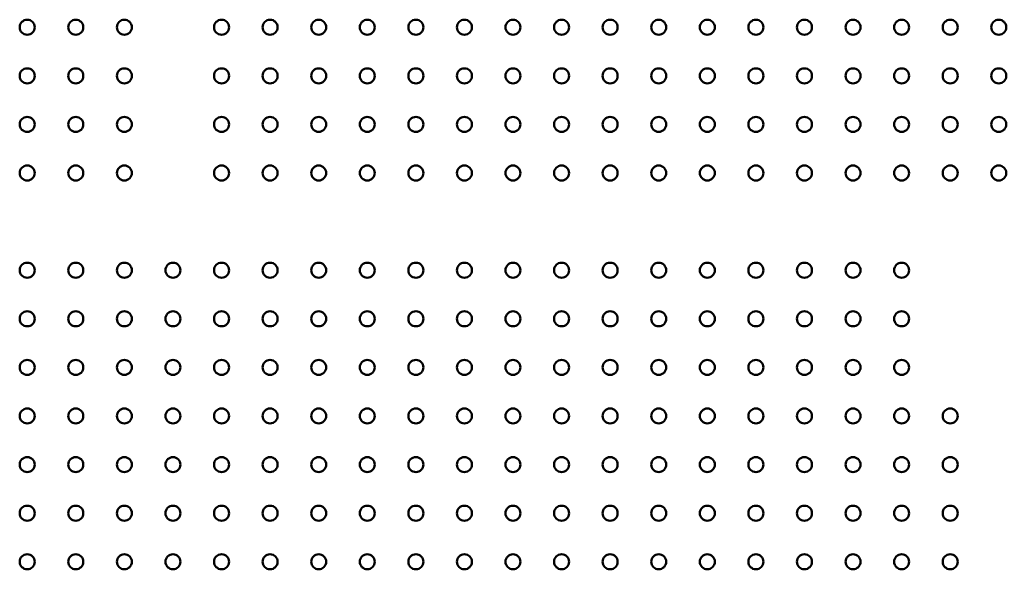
# Model space of a CAD drawing. Header units: inches. Extents: x 17 to 31, y 2 to 10.
# Drawn here: x 20.511 to 23.709, y 5.983 to 7.764 of the extents above; entities that cross this region are included whole.
import ezdxf

# ---------------------------------------------------------------- set-up
doc = ezdxf.new("R2010")
doc.units = ezdxf.units.IN
doc.header["$MEASUREMENT"] = 0
doc.layers.add('Visible', color=7, linetype='Continuous', lineweight=0)

# ---------------------------------------------------------------- blocks, each defined once
blk = doc.blocks.new('Block_664')
at = {"layer": 'Visible', "color": 7, "lineweight": 50}
blk.add_circle((20.5354, 6.0069), 0.0243, dxfattribs=at)
blk = doc.blocks.new('Block_665')
at = {"layer": 'Visible', "color": 7, "lineweight": 50}
blk.add_circle((20.5354, 6.1644), 0.0243, dxfattribs=at)
blk = doc.blocks.new('Block_666')
at = {"layer": 'Visible', "color": 7, "lineweight": 50}
blk.add_circle((20.5354, 6.3219), 0.0243, dxfattribs=at)
blk = doc.blocks.new('Block_667')
at = {"layer": 'Visible', "color": 7, "lineweight": 50}
blk.add_circle((20.5354, 6.4794), 0.0243, dxfattribs=at)
blk = doc.blocks.new('Block_668')
at = {"layer": 'Visible', "color": 7, "lineweight": 50}
blk.add_circle((20.5354, 6.6369), 0.0243, dxfattribs=at)
blk = doc.blocks.new('Block_669')
at = {"layer": 'Visible', "color": 7, "lineweight": 50}
blk.add_circle((20.5354, 6.7943), 0.0243, dxfattribs=at)
blk = doc.blocks.new('Block_670')
at = {"layer": 'Visible', "color": 7, "lineweight": 50}
blk.add_circle((20.5354, 6.9518), 0.0243, dxfattribs=at)
blk = doc.blocks.new('Block_671')
at = {"layer": 'Visible', "color": 7, "lineweight": 50}
blk.add_circle((20.5354, 7.2668), 0.0243, dxfattribs=at)
blk = doc.blocks.new('Block_672')
at = {"layer": 'Visible', "color": 7, "lineweight": 50}
blk.add_circle((20.5354, 7.4243), 0.0243, dxfattribs=at)
blk = doc.blocks.new('Block_673')
at = {"layer": 'Visible', "color": 7, "lineweight": 50}
blk.add_circle((20.5354, 7.5817), 0.0243, dxfattribs=at)
blk = doc.blocks.new('Block_674')
at = {"layer": 'Visible', "color": 7, "lineweight": 50}
blk.add_circle((20.5354, 7.7392), 0.0243, dxfattribs=at)
blk = doc.blocks.new('Block_707')
at = {"layer": 'Visible', "color": 7, "lineweight": 50}
blk.add_circle((20.6929, 6.0069), 0.0243, dxfattribs=at)
blk = doc.blocks.new('Block_708')
at = {"layer": 'Visible', "color": 7, "lineweight": 50}
blk.add_circle((20.6929, 6.1644), 0.0243, dxfattribs=at)
blk = doc.blocks.new('Block_709')
at = {"layer": 'Visible', "color": 7, "lineweight": 50}
blk.add_circle((20.6929, 6.3219), 0.0243, dxfattribs=at)
blk = doc.blocks.new('Block_710')
at = {"layer": 'Visible', "color": 7, "lineweight": 50}
blk.add_circle((20.6929, 6.4794), 0.0243, dxfattribs=at)
blk = doc.blocks.new('Block_711')
at = {"layer": 'Visible', "color": 7, "lineweight": 50}
blk.add_circle((20.6929, 6.6369), 0.0243, dxfattribs=at)
blk = doc.blocks.new('Block_712')
at = {"layer": 'Visible', "color": 7, "lineweight": 50}
blk.add_circle((20.6929, 6.7943), 0.0243, dxfattribs=at)
blk = doc.blocks.new('Block_713')
at = {"layer": 'Visible', "color": 7, "lineweight": 50}
blk.add_circle((20.6929, 6.9518), 0.0243, dxfattribs=at)
blk = doc.blocks.new('Block_714')
at = {"layer": 'Visible', "color": 7, "lineweight": 50}
blk.add_circle((20.6929, 7.2668), 0.0243, dxfattribs=at)
blk = doc.blocks.new('Block_715')
at = {"layer": 'Visible', "color": 7, "lineweight": 50}
blk.add_circle((20.6929, 7.4243), 0.0243, dxfattribs=at)
blk = doc.blocks.new('Block_716')
at = {"layer": 'Visible', "color": 7, "lineweight": 50}
blk.add_circle((20.6929, 7.5817), 0.0243, dxfattribs=at)
blk = doc.blocks.new('Block_717')
at = {"layer": 'Visible', "color": 7, "lineweight": 50}
blk.add_circle((20.6929, 7.7392), 0.0243, dxfattribs=at)
blk = doc.blocks.new('Block_750')
at = {"layer": 'Visible', "color": 7, "lineweight": 50}
blk.add_circle((20.8504, 6.0069), 0.0243, dxfattribs=at)
blk = doc.blocks.new('Block_751')
at = {"layer": 'Visible', "color": 7, "lineweight": 50}
blk.add_circle((20.8504, 6.1644), 0.0243, dxfattribs=at)
blk = doc.blocks.new('Block_752')
at = {"layer": 'Visible', "color": 7, "lineweight": 50}
blk.add_circle((20.8504, 6.3219), 0.0243, dxfattribs=at)
blk = doc.blocks.new('Block_753')
at = {"layer": 'Visible', "color": 7, "lineweight": 50}
blk.add_circle((20.8504, 6.4794), 0.0243, dxfattribs=at)
blk = doc.blocks.new('Block_754')
at = {"layer": 'Visible', "color": 7, "lineweight": 50}
blk.add_circle((20.8504, 6.6369), 0.0243, dxfattribs=at)
blk = doc.blocks.new('Block_755')
at = {"layer": 'Visible', "color": 7, "lineweight": 50}
blk.add_circle((20.8504, 6.7943), 0.0243, dxfattribs=at)
blk = doc.blocks.new('Block_756')
at = {"layer": 'Visible', "color": 7, "lineweight": 50}
blk.add_circle((20.8504, 6.9518), 0.0243, dxfattribs=at)
blk = doc.blocks.new('Block_757')
at = {"layer": 'Visible', "color": 7, "lineweight": 50}
blk.add_circle((20.8504, 7.2668), 0.0243, dxfattribs=at)
blk = doc.blocks.new('Block_758')
at = {"layer": 'Visible', "color": 7, "lineweight": 50}
blk.add_circle((20.8504, 7.4243), 0.0243, dxfattribs=at)
blk = doc.blocks.new('Block_759')
at = {"layer": 'Visible', "color": 7, "lineweight": 50}
blk.add_circle((20.8504, 7.5817), 0.0243, dxfattribs=at)
blk = doc.blocks.new('Block_760')
at = {"layer": 'Visible', "color": 7, "lineweight": 50}
blk.add_circle((20.8504, 7.7392), 0.0243, dxfattribs=at)
blk = doc.blocks.new('Block_786')
at = {"layer": 'Visible', "color": 7, "lineweight": 50}
blk.add_circle((21.0079, 6.0069), 0.0243, dxfattribs=at)
blk = doc.blocks.new('Block_787')
at = {"layer": 'Visible', "color": 7, "lineweight": 50}
blk.add_circle((21.0079, 6.1644), 0.0243, dxfattribs=at)
blk = doc.blocks.new('Block_788')
at = {"layer": 'Visible', "color": 7, "lineweight": 50}
blk.add_circle((21.0079, 6.3219), 0.0243, dxfattribs=at)
blk = doc.blocks.new('Block_789')
at = {"layer": 'Visible', "color": 7, "lineweight": 50}
blk.add_circle((21.0079, 6.4794), 0.0243, dxfattribs=at)
blk = doc.blocks.new('Block_790')
at = {"layer": 'Visible', "color": 7, "lineweight": 50}
blk.add_circle((21.0079, 6.6369), 0.0243, dxfattribs=at)
blk = doc.blocks.new('Block_791')
at = {"layer": 'Visible', "color": 7, "lineweight": 50}
blk.add_circle((21.0079, 6.7943), 0.0243, dxfattribs=at)
blk = doc.blocks.new('Block_792')
at = {"layer": 'Visible', "color": 7, "lineweight": 50}
blk.add_circle((21.0079, 6.9518), 0.0243, dxfattribs=at)
blk = doc.blocks.new('Block_819')
at = {"layer": 'Visible', "color": 7, "lineweight": 50}
blk.add_circle((21.1654, 6.0069), 0.0243, dxfattribs=at)
blk = doc.blocks.new('Block_820')
at = {"layer": 'Visible', "color": 7, "lineweight": 50}
blk.add_circle((21.1654, 6.1644), 0.0243, dxfattribs=at)
blk = doc.blocks.new('Block_821')
at = {"layer": 'Visible', "color": 7, "lineweight": 50}
blk.add_circle((21.1654, 6.3219), 0.0243, dxfattribs=at)
blk = doc.blocks.new('Block_822')
at = {"layer": 'Visible', "color": 7, "lineweight": 50}
blk.add_circle((21.1654, 6.4794), 0.0243, dxfattribs=at)
blk = doc.blocks.new('Block_823')
at = {"layer": 'Visible', "color": 7, "lineweight": 50}
blk.add_circle((21.1654, 6.6369), 0.0243, dxfattribs=at)
blk = doc.blocks.new('Block_824')
at = {"layer": 'Visible', "color": 7, "lineweight": 50}
blk.add_circle((21.1654, 6.7943), 0.0243, dxfattribs=at)
blk = doc.blocks.new('Block_825')
at = {"layer": 'Visible', "color": 7, "lineweight": 50}
blk.add_circle((21.1654, 6.9518), 0.0243, dxfattribs=at)
blk = doc.blocks.new('Block_826')
at = {"layer": 'Visible', "color": 7, "lineweight": 50}
blk.add_circle((21.1654, 7.2668), 0.0243, dxfattribs=at)
blk = doc.blocks.new('Block_827')
at = {"layer": 'Visible', "color": 7, "lineweight": 50}
blk.add_circle((21.1654, 7.4243), 0.0243, dxfattribs=at)
blk = doc.blocks.new('Block_828')
at = {"layer": 'Visible', "color": 7, "lineweight": 50}
blk.add_circle((21.1654, 7.5817), 0.0243, dxfattribs=at)
blk = doc.blocks.new('Block_829')
at = {"layer": 'Visible', "color": 7, "lineweight": 50}
blk.add_circle((21.1654, 7.7392), 0.0243, dxfattribs=at)
blk = doc.blocks.new('Block_864')
at = {"layer": 'Visible', "color": 7, "lineweight": 50}
blk.add_circle((21.3228, 6.0069), 0.0243, dxfattribs=at)
blk = doc.blocks.new('Block_865')
at = {"layer": 'Visible', "color": 7, "lineweight": 50}
blk.add_circle((21.3228, 6.1644), 0.0243, dxfattribs=at)
blk = doc.blocks.new('Block_866')
at = {"layer": 'Visible', "color": 7, "lineweight": 50}
blk.add_circle((21.3228, 6.3219), 0.0243, dxfattribs=at)
blk = doc.blocks.new('Block_867')
at = {"layer": 'Visible', "color": 7, "lineweight": 50}
blk.add_circle((21.3228, 6.4794), 0.0243, dxfattribs=at)
blk = doc.blocks.new('Block_868')
at = {"layer": 'Visible', "color": 7, "lineweight": 50}
blk.add_circle((21.3228, 6.6369), 0.0243, dxfattribs=at)
blk = doc.blocks.new('Block_869')
at = {"layer": 'Visible', "color": 7, "lineweight": 50}
blk.add_circle((21.3228, 6.7943), 0.0243, dxfattribs=at)
blk = doc.blocks.new('Block_870')
at = {"layer": 'Visible', "color": 7, "lineweight": 50}
blk.add_circle((21.3228, 6.9518), 0.0243, dxfattribs=at)
blk = doc.blocks.new('Block_871')
at = {"layer": 'Visible', "color": 7, "lineweight": 50}
blk.add_circle((21.3228, 7.2668), 0.0243, dxfattribs=at)
blk = doc.blocks.new('Block_872')
at = {"layer": 'Visible', "color": 7, "lineweight": 50}
blk.add_circle((21.3228, 7.4243), 0.0243, dxfattribs=at)
blk = doc.blocks.new('Block_873')
at = {"layer": 'Visible', "color": 7, "lineweight": 50}
blk.add_circle((21.3228, 7.5817), 0.0243, dxfattribs=at)
blk = doc.blocks.new('Block_874')
at = {"layer": 'Visible', "color": 7, "lineweight": 50}
blk.add_circle((21.3228, 7.7392), 0.0243, dxfattribs=at)
blk = doc.blocks.new('Block_909')
at = {"layer": 'Visible', "color": 7, "lineweight": 50}
blk.add_circle((21.4803, 6.0069), 0.0243, dxfattribs=at)
blk = doc.blocks.new('Block_910')
at = {"layer": 'Visible', "color": 7, "lineweight": 50}
blk.add_circle((21.4803, 6.1644), 0.0243, dxfattribs=at)
blk = doc.blocks.new('Block_911')
at = {"layer": 'Visible', "color": 7, "lineweight": 50}
blk.add_circle((21.4803, 6.3219), 0.0243, dxfattribs=at)
blk = doc.blocks.new('Block_912')
at = {"layer": 'Visible', "color": 7, "lineweight": 50}
blk.add_circle((21.4803, 6.4794), 0.0243, dxfattribs=at)
blk = doc.blocks.new('Block_913')
at = {"layer": 'Visible', "color": 7, "lineweight": 50}
blk.add_circle((21.4803, 6.6369), 0.0243, dxfattribs=at)
blk = doc.blocks.new('Block_914')
at = {"layer": 'Visible', "color": 7, "lineweight": 50}
blk.add_circle((21.4803, 6.7943), 0.0243, dxfattribs=at)
blk = doc.blocks.new('Block_915')
at = {"layer": 'Visible', "color": 7, "lineweight": 50}
blk.add_circle((21.4803, 6.9518), 0.0243, dxfattribs=at)
blk = doc.blocks.new('Block_916')
at = {"layer": 'Visible', "color": 7, "lineweight": 50}
blk.add_circle((21.4803, 7.2668), 0.0243, dxfattribs=at)
blk = doc.blocks.new('Block_917')
at = {"layer": 'Visible', "color": 7, "lineweight": 50}
blk.add_circle((21.4803, 7.4243), 0.0243, dxfattribs=at)
blk = doc.blocks.new('Block_918')
at = {"layer": 'Visible', "color": 7, "lineweight": 50}
blk.add_circle((21.4803, 7.5817), 0.0243, dxfattribs=at)
blk = doc.blocks.new('Block_919')
at = {"layer": 'Visible', "color": 7, "lineweight": 50}
blk.add_circle((21.4803, 7.7392), 0.0243, dxfattribs=at)
blk = doc.blocks.new('Block_955')
at = {"layer": 'Visible', "color": 7, "lineweight": 50}
blk.add_circle((21.6378, 6.0069), 0.0243, dxfattribs=at)
blk = doc.blocks.new('Block_956')
at = {"layer": 'Visible', "color": 7, "lineweight": 50}
blk.add_circle((21.6378, 6.1644), 0.0243, dxfattribs=at)
blk = doc.blocks.new('Block_957')
at = {"layer": 'Visible', "color": 7, "lineweight": 50}
blk.add_circle((21.6378, 6.3219), 0.0243, dxfattribs=at)
blk = doc.blocks.new('Block_958')
at = {"layer": 'Visible', "color": 7, "lineweight": 50}
blk.add_circle((21.6378, 6.4794), 0.0243, dxfattribs=at)
blk = doc.blocks.new('Block_959')
at = {"layer": 'Visible', "color": 7, "lineweight": 50}
blk.add_circle((21.6378, 6.6369), 0.0243, dxfattribs=at)
blk = doc.blocks.new('Block_960')
at = {"layer": 'Visible', "color": 7, "lineweight": 50}
blk.add_circle((21.6378, 6.7943), 0.0243, dxfattribs=at)
blk = doc.blocks.new('Block_961')
at = {"layer": 'Visible', "color": 7, "lineweight": 50}
blk.add_circle((21.6378, 6.9518), 0.0243, dxfattribs=at)
blk = doc.blocks.new('Block_962')
at = {"layer": 'Visible', "color": 7, "lineweight": 50}
blk.add_circle((21.6378, 7.2668), 0.0243, dxfattribs=at)
blk = doc.blocks.new('Block_963')
at = {"layer": 'Visible', "color": 7, "lineweight": 50}
blk.add_circle((21.6378, 7.4243), 0.0243, dxfattribs=at)
blk = doc.blocks.new('Block_964')
at = {"layer": 'Visible', "color": 7, "lineweight": 50}
blk.add_circle((21.6378, 7.5817), 0.0243, dxfattribs=at)
blk = doc.blocks.new('Block_965')
at = {"layer": 'Visible', "color": 7, "lineweight": 50}
blk.add_circle((21.6378, 7.7392), 0.0243, dxfattribs=at)
blk = doc.blocks.new('Block_1000')
at = {"layer": 'Visible', "color": 7, "lineweight": 50}
blk.add_circle((21.7953, 6.0069), 0.0243, dxfattribs=at)
blk = doc.blocks.new('Block_1001')
at = {"layer": 'Visible', "color": 7, "lineweight": 50}
blk.add_circle((21.7953, 6.1644), 0.0243, dxfattribs=at)
blk = doc.blocks.new('Block_1002')
at = {"layer": 'Visible', "color": 7, "lineweight": 50}
blk.add_circle((21.7953, 6.3219), 0.0243, dxfattribs=at)
blk = doc.blocks.new('Block_1003')
at = {"layer": 'Visible', "color": 7, "lineweight": 50}
blk.add_circle((21.7953, 6.4794), 0.0243, dxfattribs=at)
blk = doc.blocks.new('Block_1004')
at = {"layer": 'Visible', "color": 7, "lineweight": 50}
blk.add_circle((21.7953, 6.6369), 0.0243, dxfattribs=at)
blk = doc.blocks.new('Block_1005')
at = {"layer": 'Visible', "color": 7, "lineweight": 50}
blk.add_circle((21.7953, 6.7943), 0.0243, dxfattribs=at)
blk = doc.blocks.new('Block_1006')
at = {"layer": 'Visible', "color": 7, "lineweight": 50}
blk.add_circle((21.7953, 6.9518), 0.0243, dxfattribs=at)
blk = doc.blocks.new('Block_1007')
at = {"layer": 'Visible', "color": 7, "lineweight": 50}
blk.add_circle((21.7953, 7.2668), 0.0243, dxfattribs=at)
blk = doc.blocks.new('Block_1008')
at = {"layer": 'Visible', "color": 7, "lineweight": 50}
blk.add_circle((21.7953, 7.4243), 0.0243, dxfattribs=at)
blk = doc.blocks.new('Block_1009')
at = {"layer": 'Visible', "color": 7, "lineweight": 50}
blk.add_circle((21.7953, 7.5817), 0.0243, dxfattribs=at)
blk = doc.blocks.new('Block_1010')
at = {"layer": 'Visible', "color": 7, "lineweight": 50}
blk.add_circle((21.7953, 7.7392), 0.0243, dxfattribs=at)
blk = doc.blocks.new('Block_1031')
at = {"layer": 'Visible', "color": 7, "lineweight": 50}
blk.add_circle((21.9528, 6.0069), 0.0243, dxfattribs=at)
blk = doc.blocks.new('Block_1032')
at = {"layer": 'Visible', "color": 7, "lineweight": 50}
blk.add_circle((21.9528, 6.1644), 0.0243, dxfattribs=at)
blk = doc.blocks.new('Block_1033')
at = {"layer": 'Visible', "color": 7, "lineweight": 50}
blk.add_circle((21.9528, 6.3219), 0.0243, dxfattribs=at)
blk = doc.blocks.new('Block_1034')
at = {"layer": 'Visible', "color": 7, "lineweight": 50}
blk.add_circle((21.9528, 6.4794), 0.0243, dxfattribs=at)
blk = doc.blocks.new('Block_1035')
at = {"layer": 'Visible', "color": 7, "lineweight": 50}
blk.add_circle((21.9528, 6.6369), 0.0243, dxfattribs=at)
blk = doc.blocks.new('Block_1036')
at = {"layer": 'Visible', "color": 7, "lineweight": 50}
blk.add_circle((21.9528, 6.7943), 0.0243, dxfattribs=at)
blk = doc.blocks.new('Block_1037')
at = {"layer": 'Visible', "color": 7, "lineweight": 50}
blk.add_circle((21.9528, 6.9518), 0.0243, dxfattribs=at)
blk = doc.blocks.new('Block_1038')
at = {"layer": 'Visible', "color": 7, "lineweight": 50}
blk.add_circle((21.9528, 7.2668), 0.0243, dxfattribs=at)
blk = doc.blocks.new('Block_1039')
at = {"layer": 'Visible', "color": 7, "lineweight": 50}
blk.add_circle((21.9528, 7.4243), 0.0243, dxfattribs=at)
blk = doc.blocks.new('Block_1040')
at = {"layer": 'Visible', "color": 7, "lineweight": 50}
blk.add_circle((21.9528, 7.5817), 0.0243, dxfattribs=at)
blk = doc.blocks.new('Block_1041')
at = {"layer": 'Visible', "color": 7, "lineweight": 50}
blk.add_circle((21.9528, 7.7392), 0.0243, dxfattribs=at)
blk = doc.blocks.new('Block_1079')
at = {"layer": 'Visible', "color": 7, "lineweight": 50}
blk.add_circle((22.1102, 6.0069), 0.0243, dxfattribs=at)
blk = doc.blocks.new('Block_1080')
at = {"layer": 'Visible', "color": 7, "lineweight": 50}
blk.add_circle((22.1102, 6.1644), 0.0243, dxfattribs=at)
blk = doc.blocks.new('Block_1081')
at = {"layer": 'Visible', "color": 7, "lineweight": 50}
blk.add_circle((22.1102, 6.3219), 0.0243, dxfattribs=at)
blk = doc.blocks.new('Block_1082')
at = {"layer": 'Visible', "color": 7, "lineweight": 50}
blk.add_circle((22.1102, 6.4794), 0.0243, dxfattribs=at)
blk = doc.blocks.new('Block_1083')
at = {"layer": 'Visible', "color": 7, "lineweight": 50}
blk.add_circle((22.1102, 6.6369), 0.0243, dxfattribs=at)
blk = doc.blocks.new('Block_1084')
at = {"layer": 'Visible', "color": 7, "lineweight": 50}
blk.add_circle((22.1102, 6.7943), 0.0243, dxfattribs=at)
blk = doc.blocks.new('Block_1085')
at = {"layer": 'Visible', "color": 7, "lineweight": 50}
blk.add_circle((22.1102, 6.9518), 0.0243, dxfattribs=at)
blk = doc.blocks.new('Block_1086')
at = {"layer": 'Visible', "color": 7, "lineweight": 50}
blk.add_circle((22.1102, 7.2668), 0.0243, dxfattribs=at)
blk = doc.blocks.new('Block_1087')
at = {"layer": 'Visible', "color": 7, "lineweight": 50}
blk.add_circle((22.1102, 7.4243), 0.0243, dxfattribs=at)
blk = doc.blocks.new('Block_1088')
at = {"layer": 'Visible', "color": 7, "lineweight": 50}
blk.add_circle((22.1102, 7.5817), 0.0243, dxfattribs=at)
blk = doc.blocks.new('Block_1089')
at = {"layer": 'Visible', "color": 7, "lineweight": 50}
blk.add_circle((22.1102, 7.7392), 0.0243, dxfattribs=at)
blk = doc.blocks.new('Block_1127')
at = {"layer": 'Visible', "color": 7, "lineweight": 50}
blk.add_circle((22.2677, 6.0069), 0.0243, dxfattribs=at)
blk = doc.blocks.new('Block_1128')
at = {"layer": 'Visible', "color": 7, "lineweight": 50}
blk.add_circle((22.2677, 6.1644), 0.0243, dxfattribs=at)
blk = doc.blocks.new('Block_1129')
at = {"layer": 'Visible', "color": 7, "lineweight": 50}
blk.add_circle((22.2677, 6.3219), 0.0243, dxfattribs=at)
blk = doc.blocks.new('Block_1130')
at = {"layer": 'Visible', "color": 7, "lineweight": 50}
blk.add_circle((22.2677, 6.4794), 0.0243, dxfattribs=at)
blk = doc.blocks.new('Block_1131')
at = {"layer": 'Visible', "color": 7, "lineweight": 50}
blk.add_circle((22.2677, 6.6369), 0.0243, dxfattribs=at)
blk = doc.blocks.new('Block_1132')
at = {"layer": 'Visible', "color": 7, "lineweight": 50}
blk.add_circle((22.2677, 6.7943), 0.0243, dxfattribs=at)
blk = doc.blocks.new('Block_1133')
at = {"layer": 'Visible', "color": 7, "lineweight": 50}
blk.add_circle((22.2677, 6.9518), 0.0243, dxfattribs=at)
blk = doc.blocks.new('Block_1134')
at = {"layer": 'Visible', "color": 7, "lineweight": 50}
blk.add_circle((22.2677, 7.2668), 0.0243, dxfattribs=at)
blk = doc.blocks.new('Block_1135')
at = {"layer": 'Visible', "color": 7, "lineweight": 50}
blk.add_circle((22.2677, 7.4243), 0.0243, dxfattribs=at)
blk = doc.blocks.new('Block_1136')
at = {"layer": 'Visible', "color": 7, "lineweight": 50}
blk.add_circle((22.2677, 7.5817), 0.0243, dxfattribs=at)
blk = doc.blocks.new('Block_1137')
at = {"layer": 'Visible', "color": 7, "lineweight": 50}
blk.add_circle((22.2677, 7.7392), 0.0243, dxfattribs=at)
blk = doc.blocks.new('Block_1175')
at = {"layer": 'Visible', "color": 7, "lineweight": 50}
blk.add_circle((22.4252, 6.0069), 0.0243, dxfattribs=at)
blk = doc.blocks.new('Block_1176')
at = {"layer": 'Visible', "color": 7, "lineweight": 50}
blk.add_circle((22.4252, 6.1644), 0.0243, dxfattribs=at)
blk = doc.blocks.new('Block_1177')
at = {"layer": 'Visible', "color": 7, "lineweight": 50}
blk.add_circle((22.4252, 6.3219), 0.0243, dxfattribs=at)
blk = doc.blocks.new('Block_1178')
at = {"layer": 'Visible', "color": 7, "lineweight": 50}
blk.add_circle((22.4252, 6.4794), 0.0243, dxfattribs=at)
blk = doc.blocks.new('Block_1179')
at = {"layer": 'Visible', "color": 7, "lineweight": 50}
blk.add_circle((22.4252, 6.6369), 0.0243, dxfattribs=at)
blk = doc.blocks.new('Block_1180')
at = {"layer": 'Visible', "color": 7, "lineweight": 50}
blk.add_circle((22.4252, 6.7943), 0.0243, dxfattribs=at)
blk = doc.blocks.new('Block_1181')
at = {"layer": 'Visible', "color": 7, "lineweight": 50}
blk.add_circle((22.4252, 6.9518), 0.0243, dxfattribs=at)
blk = doc.blocks.new('Block_1182')
at = {"layer": 'Visible', "color": 7, "lineweight": 50}
blk.add_circle((22.4252, 7.2668), 0.0243, dxfattribs=at)
blk = doc.blocks.new('Block_1183')
at = {"layer": 'Visible', "color": 7, "lineweight": 50}
blk.add_circle((22.4252, 7.4243), 0.0243, dxfattribs=at)
blk = doc.blocks.new('Block_1184')
at = {"layer": 'Visible', "color": 7, "lineweight": 50}
blk.add_circle((22.4252, 7.5817), 0.0243, dxfattribs=at)
blk = doc.blocks.new('Block_1185')
at = {"layer": 'Visible', "color": 7, "lineweight": 50}
blk.add_circle((22.4252, 7.7392), 0.0243, dxfattribs=at)
blk = doc.blocks.new('Block_1222')
at = {"layer": 'Visible', "color": 7, "lineweight": 50}
blk.add_circle((22.5827, 6.0069), 0.0243, dxfattribs=at)
blk = doc.blocks.new('Block_1223')
at = {"layer": 'Visible', "color": 7, "lineweight": 50}
blk.add_circle((22.5827, 6.1644), 0.0243, dxfattribs=at)
blk = doc.blocks.new('Block_1224')
at = {"layer": 'Visible', "color": 7, "lineweight": 50}
blk.add_circle((22.5827, 6.3219), 0.0243, dxfattribs=at)
blk = doc.blocks.new('Block_1225')
at = {"layer": 'Visible', "color": 7, "lineweight": 50}
blk.add_circle((22.5827, 6.4794), 0.0243, dxfattribs=at)
blk = doc.blocks.new('Block_1226')
at = {"layer": 'Visible', "color": 7, "lineweight": 50}
blk.add_circle((22.5827, 6.6369), 0.0243, dxfattribs=at)
blk = doc.blocks.new('Block_1227')
at = {"layer": 'Visible', "color": 7, "lineweight": 50}
blk.add_circle((22.5827, 6.7943), 0.0243, dxfattribs=at)
blk = doc.blocks.new('Block_1228')
at = {"layer": 'Visible', "color": 7, "lineweight": 50}
blk.add_circle((22.5827, 6.9518), 0.0243, dxfattribs=at)
blk = doc.blocks.new('Block_1229')
at = {"layer": 'Visible', "color": 7, "lineweight": 50}
blk.add_circle((22.5827, 7.2668), 0.0243, dxfattribs=at)
blk = doc.blocks.new('Block_1230')
at = {"layer": 'Visible', "color": 7, "lineweight": 50}
blk.add_circle((22.5827, 7.4243), 0.0243, dxfattribs=at)
blk = doc.blocks.new('Block_1231')
at = {"layer": 'Visible', "color": 7, "lineweight": 50}
blk.add_circle((22.5827, 7.5817), 0.0243, dxfattribs=at)
blk = doc.blocks.new('Block_1232')
at = {"layer": 'Visible', "color": 7, "lineweight": 50}
blk.add_circle((22.5827, 7.7392), 0.0243, dxfattribs=at)
blk = doc.blocks.new('Block_1270')
at = {"layer": 'Visible', "color": 7, "lineweight": 50}
blk.add_circle((22.7402, 6.0069), 0.0243, dxfattribs=at)
blk = doc.blocks.new('Block_1271')
at = {"layer": 'Visible', "color": 7, "lineweight": 50}
blk.add_circle((22.7402, 6.1644), 0.0243, dxfattribs=at)
blk = doc.blocks.new('Block_1272')
at = {"layer": 'Visible', "color": 7, "lineweight": 50}
blk.add_circle((22.7402, 6.3219), 0.0243, dxfattribs=at)
blk = doc.blocks.new('Block_1273')
at = {"layer": 'Visible', "color": 7, "lineweight": 50}
blk.add_circle((22.7402, 6.4794), 0.0243, dxfattribs=at)
blk = doc.blocks.new('Block_1274')
at = {"layer": 'Visible', "color": 7, "lineweight": 50}
blk.add_circle((22.7402, 6.6369), 0.0243, dxfattribs=at)
blk = doc.blocks.new('Block_1275')
at = {"layer": 'Visible', "color": 7, "lineweight": 50}
blk.add_circle((22.7402, 6.7943), 0.0243, dxfattribs=at)
blk = doc.blocks.new('Block_1276')
at = {"layer": 'Visible', "color": 7, "lineweight": 50}
blk.add_circle((22.7402, 6.9518), 0.0243, dxfattribs=at)
blk = doc.blocks.new('Block_1277')
at = {"layer": 'Visible', "color": 7, "lineweight": 50}
blk.add_circle((22.7402, 7.2668), 0.0243, dxfattribs=at)
blk = doc.blocks.new('Block_1278')
at = {"layer": 'Visible', "color": 7, "lineweight": 50}
blk.add_circle((22.7402, 7.4243), 0.0243, dxfattribs=at)
blk = doc.blocks.new('Block_1279')
at = {"layer": 'Visible', "color": 7, "lineweight": 50}
blk.add_circle((22.7402, 7.5817), 0.0243, dxfattribs=at)
blk = doc.blocks.new('Block_1280')
at = {"layer": 'Visible', "color": 7, "lineweight": 50}
blk.add_circle((22.7402, 7.7392), 0.0243, dxfattribs=at)
blk = doc.blocks.new('Block_1318')
at = {"layer": 'Visible', "color": 7, "lineweight": 50}
blk.add_circle((22.8976, 6.0069), 0.0243, dxfattribs=at)
blk = doc.blocks.new('Block_1319')
at = {"layer": 'Visible', "color": 7, "lineweight": 50}
blk.add_circle((22.8976, 6.1644), 0.0243, dxfattribs=at)
blk = doc.blocks.new('Block_1320')
at = {"layer": 'Visible', "color": 7, "lineweight": 50}
blk.add_circle((22.8976, 6.3219), 0.0243, dxfattribs=at)
blk = doc.blocks.new('Block_1321')
at = {"layer": 'Visible', "color": 7, "lineweight": 50}
blk.add_circle((22.8976, 6.4794), 0.0243, dxfattribs=at)
blk = doc.blocks.new('Block_1322')
at = {"layer": 'Visible', "color": 7, "lineweight": 50}
blk.add_circle((22.8976, 6.6369), 0.0243, dxfattribs=at)
blk = doc.blocks.new('Block_1323')
at = {"layer": 'Visible', "color": 7, "lineweight": 50}
blk.add_circle((22.8976, 6.7943), 0.0243, dxfattribs=at)
blk = doc.blocks.new('Block_1324')
at = {"layer": 'Visible', "color": 7, "lineweight": 50}
blk.add_circle((22.8976, 6.9518), 0.0243, dxfattribs=at)
blk = doc.blocks.new('Block_1325')
at = {"layer": 'Visible', "color": 7, "lineweight": 50}
blk.add_circle((22.8976, 7.2668), 0.0243, dxfattribs=at)
blk = doc.blocks.new('Block_1326')
at = {"layer": 'Visible', "color": 7, "lineweight": 50}
blk.add_circle((22.8976, 7.4243), 0.0243, dxfattribs=at)
blk = doc.blocks.new('Block_1327')
at = {"layer": 'Visible', "color": 7, "lineweight": 50}
blk.add_circle((22.8976, 7.5817), 0.0243, dxfattribs=at)
blk = doc.blocks.new('Block_1328')
at = {"layer": 'Visible', "color": 7, "lineweight": 50}
blk.add_circle((22.8976, 7.7392), 0.0243, dxfattribs=at)
blk = doc.blocks.new('Block_1364')
at = {"layer": 'Visible', "color": 7, "lineweight": 50}
blk.add_circle((23.0551, 6.0069), 0.0243, dxfattribs=at)
blk = doc.blocks.new('Block_1365')
at = {"layer": 'Visible', "color": 7, "lineweight": 50}
blk.add_circle((23.0551, 6.1644), 0.0243, dxfattribs=at)
blk = doc.blocks.new('Block_1366')
at = {"layer": 'Visible', "color": 7, "lineweight": 50}
blk.add_circle((23.0551, 6.3219), 0.0243, dxfattribs=at)
blk = doc.blocks.new('Block_1367')
at = {"layer": 'Visible', "color": 7, "lineweight": 50}
blk.add_circle((23.0551, 6.4794), 0.0243, dxfattribs=at)
blk = doc.blocks.new('Block_1368')
at = {"layer": 'Visible', "color": 7, "lineweight": 50}
blk.add_circle((23.0551, 6.6369), 0.0243, dxfattribs=at)
blk = doc.blocks.new('Block_1369')
at = {"layer": 'Visible', "color": 7, "lineweight": 50}
blk.add_circle((23.0551, 6.7943), 0.0243, dxfattribs=at)
blk = doc.blocks.new('Block_1370')
at = {"layer": 'Visible', "color": 7, "lineweight": 50}
blk.add_circle((23.0551, 6.9518), 0.0243, dxfattribs=at)
blk = doc.blocks.new('Block_1371')
at = {"layer": 'Visible', "color": 7, "lineweight": 50}
blk.add_circle((23.0551, 7.2668), 0.0243, dxfattribs=at)
blk = doc.blocks.new('Block_1372')
at = {"layer": 'Visible', "color": 7, "lineweight": 50}
blk.add_circle((23.0551, 7.4243), 0.0243, dxfattribs=at)
blk = doc.blocks.new('Block_1373')
at = {"layer": 'Visible', "color": 7, "lineweight": 50}
blk.add_circle((23.0551, 7.5817), 0.0243, dxfattribs=at)
blk = doc.blocks.new('Block_1374')
at = {"layer": 'Visible', "color": 7, "lineweight": 50}
blk.add_circle((23.0551, 7.7392), 0.0243, dxfattribs=at)
blk = doc.blocks.new('Block_1405')
at = {"layer": 'Visible', "color": 7, "lineweight": 50}
blk.add_circle((23.2126, 6.0069), 0.0243, dxfattribs=at)
blk = doc.blocks.new('Block_1406')
at = {"layer": 'Visible', "color": 7, "lineweight": 50}
blk.add_circle((23.2126, 6.1644), 0.0243, dxfattribs=at)
blk = doc.blocks.new('Block_1407')
at = {"layer": 'Visible', "color": 7, "lineweight": 50}
blk.add_circle((23.2126, 6.3219), 0.0243, dxfattribs=at)
blk = doc.blocks.new('Block_1408')
at = {"layer": 'Visible', "color": 7, "lineweight": 50}
blk.add_circle((23.2126, 6.4794), 0.0243, dxfattribs=at)
blk = doc.blocks.new('Block_1409')
at = {"layer": 'Visible', "color": 7, "lineweight": 50}
blk.add_circle((23.2126, 6.6369), 0.0243, dxfattribs=at)
blk = doc.blocks.new('Block_1410')
at = {"layer": 'Visible', "color": 7, "lineweight": 50}
blk.add_circle((23.2126, 6.7943), 0.0243, dxfattribs=at)
blk = doc.blocks.new('Block_1411')
at = {"layer": 'Visible', "color": 7, "lineweight": 50}
blk.add_circle((23.2126, 6.9518), 0.0243, dxfattribs=at)
blk = doc.blocks.new('Block_1412')
at = {"layer": 'Visible', "color": 7, "lineweight": 50}
blk.add_circle((23.2126, 7.2668), 0.0243, dxfattribs=at)
blk = doc.blocks.new('Block_1413')
at = {"layer": 'Visible', "color": 7, "lineweight": 50}
blk.add_circle((23.2126, 7.4243), 0.0243, dxfattribs=at)
blk = doc.blocks.new('Block_1414')
at = {"layer": 'Visible', "color": 7, "lineweight": 50}
blk.add_circle((23.2126, 7.5817), 0.0243, dxfattribs=at)
blk = doc.blocks.new('Block_1415')
at = {"layer": 'Visible', "color": 7, "lineweight": 50}
blk.add_circle((23.2126, 7.7392), 0.0243, dxfattribs=at)
blk = doc.blocks.new('Block_1440')
at = {"layer": 'Visible', "color": 7, "lineweight": 50}
blk.add_circle((23.3701, 6.0069), 0.0243, dxfattribs=at)
blk = doc.blocks.new('Block_1441')
at = {"layer": 'Visible', "color": 7, "lineweight": 50}
blk.add_circle((23.3701, 6.1644), 0.0243, dxfattribs=at)
blk = doc.blocks.new('Block_1442')
at = {"layer": 'Visible', "color": 7, "lineweight": 50}
blk.add_circle((23.3701, 6.3219), 0.0243, dxfattribs=at)
blk = doc.blocks.new('Block_1443')
at = {"layer": 'Visible', "color": 7, "lineweight": 50}
blk.add_circle((23.3701, 6.4794), 0.0243, dxfattribs=at)
blk = doc.blocks.new('Block_1444')
at = {"layer": 'Visible', "color": 7, "lineweight": 50}
blk.add_circle((23.3701, 6.6369), 0.0243, dxfattribs=at)
blk = doc.blocks.new('Block_1445')
at = {"layer": 'Visible', "color": 7, "lineweight": 50}
blk.add_circle((23.3701, 6.7943), 0.0243, dxfattribs=at)
blk = doc.blocks.new('Block_1446')
at = {"layer": 'Visible', "color": 7, "lineweight": 50}
blk.add_circle((23.3701, 6.9518), 0.0243, dxfattribs=at)
blk = doc.blocks.new('Block_1447')
at = {"layer": 'Visible', "color": 7, "lineweight": 50}
blk.add_circle((23.3701, 7.2668), 0.0243, dxfattribs=at)
blk = doc.blocks.new('Block_1448')
at = {"layer": 'Visible', "color": 7, "lineweight": 50}
blk.add_circle((23.3701, 7.4243), 0.0243, dxfattribs=at)
blk = doc.blocks.new('Block_1449')
at = {"layer": 'Visible', "color": 7, "lineweight": 50}
blk.add_circle((23.3701, 7.5817), 0.0243, dxfattribs=at)
blk = doc.blocks.new('Block_1450')
at = {"layer": 'Visible', "color": 7, "lineweight": 50}
blk.add_circle((23.3701, 7.7392), 0.0243, dxfattribs=at)
blk = doc.blocks.new('Block_1470')
at = {"layer": 'Visible', "color": 7, "lineweight": 50}
blk.add_circle((23.5276, 6.0069), 0.0243, dxfattribs=at)
blk = doc.blocks.new('Block_1471')
at = {"layer": 'Visible', "color": 7, "lineweight": 50}
blk.add_circle((23.5276, 6.1644), 0.0243, dxfattribs=at)
blk = doc.blocks.new('Block_1472')
at = {"layer": 'Visible', "color": 7, "lineweight": 50}
blk.add_circle((23.5276, 6.3219), 0.0243, dxfattribs=at)
blk = doc.blocks.new('Block_1473')
at = {"layer": 'Visible', "color": 7, "lineweight": 50}
blk.add_circle((23.5276, 6.4794), 0.0243, dxfattribs=at)
blk = doc.blocks.new('Block_1474')
at = {"layer": 'Visible', "color": 7, "lineweight": 50}
blk.add_circle((23.5276, 7.2668), 0.0243, dxfattribs=at)
blk = doc.blocks.new('Block_1475')
at = {"layer": 'Visible', "color": 7, "lineweight": 50}
blk.add_circle((23.5276, 7.4243), 0.0243, dxfattribs=at)
blk = doc.blocks.new('Block_1476')
at = {"layer": 'Visible', "color": 7, "lineweight": 50}
blk.add_circle((23.5276, 7.5817), 0.0243, dxfattribs=at)
blk = doc.blocks.new('Block_1477')
at = {"layer": 'Visible', "color": 7, "lineweight": 50}
blk.add_circle((23.5276, 7.7392), 0.0243, dxfattribs=at)
blk = doc.blocks.new('Block_1487')
at = {"layer": 'Visible', "color": 7, "lineweight": 50}
blk.add_circle((23.685, 7.2668), 0.0243, dxfattribs=at)
blk = doc.blocks.new('Block_1488')
at = {"layer": 'Visible', "color": 7, "lineweight": 50}
blk.add_circle((23.685, 7.4243), 0.0243, dxfattribs=at)
blk = doc.blocks.new('Block_1489')
at = {"layer": 'Visible', "color": 7, "lineweight": 50}
blk.add_circle((23.685, 7.5817), 0.0243, dxfattribs=at)
blk = doc.blocks.new('Block_1490')
at = {"layer": 'Visible', "color": 7, "lineweight": 50}
blk.add_circle((23.685, 7.7392), 0.0243, dxfattribs=at)

msp = doc.modelspace()

# ---------------------------------------------------------------- block references
at = {"layer": 'Visible'}
for name in ['Block_674', 'Block_717', 'Block_760', 'Block_829', 'Block_874', 'Block_919', 'Block_965', 'Block_1010', 'Block_1041', 'Block_1089', 'Block_1137', 'Block_1185', 'Block_1232', 'Block_1280', 'Block_1328', 'Block_1374', 'Block_1415', 'Block_1450', 'Block_1477', 'Block_1490', 'Block_673', 'Block_716', 'Block_759', 'Block_828', 'Block_873', 'Block_918', 'Block_964', 'Block_1009', 'Block_1040', 'Block_1088', 'Block_1136', 'Block_1184', 'Block_1231', 'Block_1279', 'Block_1327', 'Block_1373', 'Block_1414', 'Block_1449', 'Block_1476', 'Block_1489', 'Block_672', 'Block_715', 'Block_758', 'Block_827', 'Block_872', 'Block_917', 'Block_963', 'Block_1008', 'Block_1039', 'Block_1087', 'Block_1135', 'Block_1183', 'Block_1230', 'Block_1278', 'Block_1326', 'Block_1372', 'Block_1413', 'Block_1448', 'Block_1475', 'Block_1488', 'Block_671', 'Block_714', 'Block_757', 'Block_826', 'Block_871', 'Block_916', 'Block_962', 'Block_1007', 'Block_1038', 'Block_1086', 'Block_1134', 'Block_1182', 'Block_1229', 'Block_1277', 'Block_1325', 'Block_1371', 'Block_1412', 'Block_1447', 'Block_1474', 'Block_1487', 'Block_670', 'Block_713', 'Block_756', 'Block_792', 'Block_825', 'Block_870', 'Block_915', 'Block_961', 'Block_1006', 'Block_1037', 'Block_1085', 'Block_1133', 'Block_1181', 'Block_1228', 'Block_1276', 'Block_1324', 'Block_1370', 'Block_1411', 'Block_1446', 'Block_669', 'Block_712', 'Block_755', 'Block_791', 'Block_824', 'Block_869', 'Block_914', 'Block_960', 'Block_1005', 'Block_1036', 'Block_1084', 'Block_1132', 'Block_1180', 'Block_1227', 'Block_1275', 'Block_1323', 'Block_1369', 'Block_1410', 'Block_1445', 'Block_668', 'Block_711', 'Block_754', 'Block_790', 'Block_823', 'Block_868', 'Block_913', 'Block_959', 'Block_1004', 'Block_1035', 'Block_1083', 'Block_1131', 'Block_1179', 'Block_1226', 'Block_1274', 'Block_1322', 'Block_1368', 'Block_1409', 'Block_1444', 'Block_667', 'Block_710', 'Block_753', 'Block_789', 'Block_822', 'Block_867', 'Block_912', 'Block_958', 'Block_1003', 'Block_1034', 'Block_1082', 'Block_1130', 'Block_1178', 'Block_1225', 'Block_1273', 'Block_1321', 'Block_1367', 'Block_1408', 'Block_1443', 'Block_1473', 'Block_666', 'Block_709', 'Block_752', 'Block_788', 'Block_821', 'Block_866', 'Block_911', 'Block_957', 'Block_1002', 'Block_1033', 'Block_1081', 'Block_1129', 'Block_1177', 'Block_1224', 'Block_1272', 'Block_1320', 'Block_1366', 'Block_1407', 'Block_1442', 'Block_1472', 'Block_665', 'Block_708', 'Block_751', 'Block_787', 'Block_820', 'Block_865', 'Block_910', 'Block_956', 'Block_1001', 'Block_1032', 'Block_1080', 'Block_1128', 'Block_1176', 'Block_1223', 'Block_1271', 'Block_1319', 'Block_1365', 'Block_1406', 'Block_1441', 'Block_1471', 'Block_664', 'Block_707', 'Block_750', 'Block_786', 'Block_819', 'Block_864', 'Block_909', 'Block_955', 'Block_1000', 'Block_1031', 'Block_1079', 'Block_1127', 'Block_1175', 'Block_1222', 'Block_1270', 'Block_1318', 'Block_1364', 'Block_1405', 'Block_1440', 'Block_1470']:
    msp.add_blockref(name, (0, 0), dxfattribs=at)

doc.saveas('drawing.dxf')
